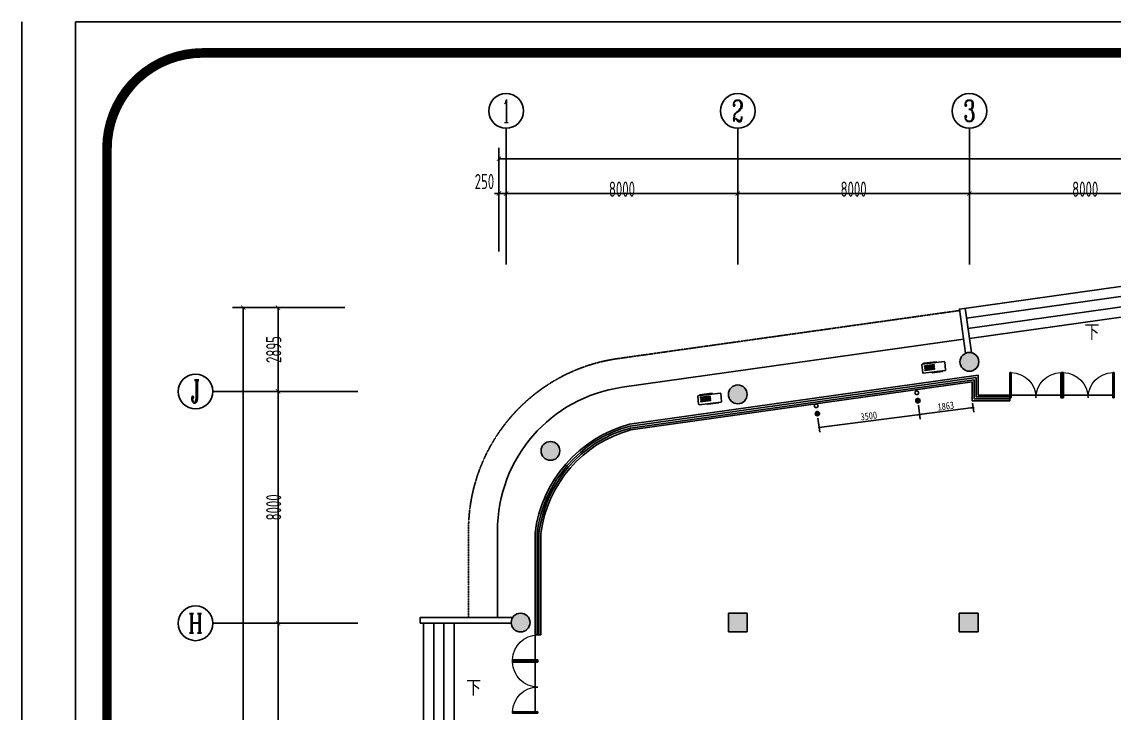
# Model space of a CAD drawing. Header units: inches. Extents: x 871252 to 1312932, y -88801 to 86720.
# Drawn here: x 873064 to 910790, y -32545 to -8690 of the extents above; entities that cross this region are included whole.
import ezdxf
from ezdxf.enums import TextEntityAlignment as Align

# ---------------------------------------------------------------- set-up
doc = ezdxf.new("R2010")
doc.units = ezdxf.units.IN
doc.header["$MEASUREMENT"] = 0
doc.linetypes.add('DASH', pattern=[0.35, 0.25, -0.1])
for name, color, linetype in [('AXIS', 3, 'Continuous'), ('AXIS_TEXT', 7, 'Continuous'), ('COLUMN', 6, 'Continuous'), ('CURTWALL', 4, 'Continuous'), ('DIM_SYMB', 3, 'Continuous'), ('GROUND', 34, 'Continuous'), ('PUB_HATCH', 8, 'Continuous'), ('PUB_TEXT', 151, 'Continuous'), ('STAIR', 6, 'Continuous'), ('WINDOW', 3, 'Continuous'), ('供排水', 4, 'Continuous'), ('外框', 7, 'Continuous'), ('电位', 1, 'Continuous'), ('空调', 205, 'Continuous')]:
    doc.layers.add(name, color=color, linetype=linetype)
doc.styles.add('_TCH_AXIS', font='COMPLEX', dxfattribs={"bigfont": 'GBCBIG'})
doc.styles.add('_TCH_DIM', font='stylu.ttf')
doc.styles.add('_TCH_DIM_T3', font='TSSDENG', dxfattribs={"width": 0.64, "bigfont": 'TSSDCHN'})
doc.styles.add('COMPLEX', font='stylu.ttf')
doc.styles.get("Standard").update_dxf_attribs({"font": '', "width": 0.7, "height": 250})
doc.styles.get('Standard').set_extended_font_data('NSimSun')
doc.dimstyles.new('_TCH_ARCH&&150', dxfattribs={"dimtxt": 525, "dimasz": 150, "dimexe": 375, "dimexo": 450, "dimgap": 150, "dimtad": 1, "dimdec": 0, "dimzin": 0, "dimdsep": 46, "dimtxsty": '_TCH_DIM_T3', "dimblk": 'ARCHTICK', "dimcen": 0.09, "dimclrt": 7, "dimazin": 2, "dimtfac": 1, "dimtdec": 0, "dimtix": 1, "dimtmove": 2, "dimatfit": 3, "dimfxl": 0, "dimtolj": 1, "dimtzin": 0, "dimarcsym": 0})
doc.dimstyles.new('电路', dxfattribs={"dimscale": 80, "dimtxt": 2.5, "dimasz": 1, "dimexe": 2, "dimexo": 1, "dimtad": 1, "dimdec": 0, "dimtxsty": 'Standard', "dimblk": 'DOT', "dimcen": 1, "dimclrd": 6, "dimclre": 6, "dimclrt": 6, "dimadec": 0, "dimazin": 0, "dimtfac": 1, "dimtdec": 0, "dimtmove": 0, "dimatfit": 3, "dimfxl": 0, "dimarcsym": 0})

# ---------------------------------------------------------------- blocks, each defined once
blk = doc.blocks.new('A$C4EB5717C')
at = {"layer": '空调'}
for p, q in [((520, 110), (520, 120)), ((883, 100), (530, 100)), ((893, 120), (893, 110))]:
    blk.add_line(p, q, dxfattribs=at)
blk.add_lwpolyline([(220, 120), (980, 120, 0.414214), (1000, 140), (1000, 410, 0.414214), (980, 430), (220, 430, 0.414214), (200, 410), (200, 140, 0.414214)], format="xyb", close=True, dxfattribs=at)
for points in [[(269, 459), (709, 459), (709, 444), (269, 444)], [(290, 372), (626, 372), (626, 343), (290, 343)], [(290, 306), (626, 306), (626, 277), (290, 277)], [(290, 240), (626, 240), (626, 211), (290, 211)]]:
    blk.add_lwpolyline(points, close=True, dxfattribs=at)
for centre, start, end in [((530, 110), 180, 270), ((883, 110), 270, 0)]:
    blk.add_arc(centre, 10, start, end, dxfattribs=at)
blk = doc.blocks.new('_ArchTick')
at = {"color": 0, "linetype": 'ByBlock', "const_width": 0.15}
blk.add_lwpolyline([(-0.5, -0.5), (0.5, 0.5)], dxfattribs=at)
blk = doc.blocks.new('*D121')
at = {"layer": 'AXIS', "color": 0, "lineweight": -2, "transparency": 16777216}
for p, q in [((884222, -29445), (881537, -29445)), ((881912, -37445), (881912, -29445)), ((884222, -37445), (881537, -37445))]:
    blk.add_line(p, q, dxfattribs=at)
at = {"layer": 'Defpoints', "color": 0, "transparency": 16777216}
for p in [(881912, -29445), (884672, -29445), (884672, -37445)]:
    blk.add_point(p, dxfattribs=at)
at = {"layer": 'AXIS', "color": 0, "lineweight": -2, "transparency": 16777216, "xscale": 150, "yscale": 150, "zscale": 150}
for p, rotation in [((881912, -29445), 90), ((881912, -37445), 270)]:
    blk.add_blockref('_ArchTick', p, dxfattribs=dict(at, rotation=rotation))
at = {"layer": 'AXIS', "color": 7, "transparency": 16777216, "insert": (881762, -33445), "char_height": 525, "attachment_point": 5, "rotation": 90, "style": '_TCH_DIM_T3'}
blk.add_mtext('\\A1;8000', dxfattribs=at)
blk = doc.blocks.new('*D122')
at = {"layer": 'AXIS', "color": 0, "lineweight": -2, "transparency": 16777216}
for p, q in [((884222, -21445), (881537, -21445)), ((881912, -29445), (881912, -21445)), ((884222, -29445), (881537, -29445))]:
    blk.add_line(p, q, dxfattribs=at)
at = {"layer": 'Defpoints', "color": 0, "transparency": 16777216}
for p in [(881912, -21445), (884672, -21445), (884672, -29445)]:
    blk.add_point(p, dxfattribs=at)
at = {"layer": 'AXIS', "color": 0, "lineweight": -2, "transparency": 16777216, "xscale": 150, "yscale": 150, "zscale": 150}
for p, rotation in [((881912, -21445), 90), ((881912, -29445), 270)]:
    blk.add_blockref('_ArchTick', p, dxfattribs=dict(at, rotation=rotation))
at = {"layer": 'AXIS', "color": 7, "transparency": 16777216, "insert": (881762, -25445), "char_height": 525, "attachment_point": 5, "rotation": 90, "style": '_TCH_DIM_T3'}
blk.add_mtext('\\A1;8000', dxfattribs=at)
blk = doc.blocks.new('*D123')
at = {"layer": 'AXIS', "color": 0, "lineweight": -2, "transparency": 16777216}
for p, q in [((884222, -18550), (881537, -18550)), ((881912, -21445), (881912, -18550)), ((884222, -21445), (881537, -21445))]:
    blk.add_line(p, q, dxfattribs=at)
at = {"layer": 'Defpoints', "color": 0, "transparency": 16777216}
for p in [(881912, -18550), (884672, -18550), (884672, -21445)]:
    blk.add_point(p, dxfattribs=at)
at = {"layer": 'AXIS', "color": 0, "lineweight": -2, "transparency": 16777216, "xscale": 150, "yscale": 150, "zscale": 150}
for p, rotation in [((881912, -18550), 90), ((881912, -21445), 270)]:
    blk.add_blockref('_ArchTick', p, dxfattribs=dict(at, rotation=rotation))
at = {"layer": 'AXIS', "color": 7, "transparency": 16777216, "insert": (881762, -19997), "char_height": 525, "attachment_point": 5, "rotation": 90, "style": '_TCH_DIM_T3'}
blk.add_mtext('\\A1;2895', dxfattribs=at)
blk = doc.blocks.new('*D124')
at = {"layer": 'AXIS', "color": 0, "lineweight": -2, "transparency": 16777216}
for p, q in [((884222, -18550), (880337, -18550)), ((880712, -82245), (880712, -18550)), ((884222, -82245), (880337, -82245))]:
    blk.add_line(p, q, dxfattribs=at)
at = {"layer": 'Defpoints', "color": 0, "transparency": 16777216}
for p in [(880712, -18550), (884672, -18550), (884672, -82245)]:
    blk.add_point(p, dxfattribs=at)
at = {"layer": 'AXIS', "color": 0, "lineweight": -2, "transparency": 16777216, "xscale": 150, "yscale": 150, "zscale": 150}
for p, rotation in [((880712, -18550), 90), ((880712, -82245), 270)]:
    blk.add_blockref('_ArchTick', p, dxfattribs=dict(at, rotation=rotation))
at = {"layer": 'AXIS', "color": 7, "transparency": 16777216, "insert": (880562, -50397), "char_height": 525, "attachment_point": 5, "rotation": 90, "style": '_TCH_DIM_T3'}
blk.add_mtext('\\A1;63695', dxfattribs=at)
blk = doc.blocks.new('*D125')
at = {"layer": 'AXIS', "color": 0, "lineweight": -2, "transparency": 16777216}
for p, q in [((889540, -16615), (889540, -14239)), ((889790, -16615), (889790, -14239)), ((889540, -14614), (889390, -14614)), ((889540, -14614), (889790, -14614)), ((889790, -14614), (889940, -14614))]:
    blk.add_line(p, q, dxfattribs=at)
at = {"layer": 'Defpoints', "color": 0, "transparency": 16777216}
for p in [(889790, -14614), (889540, -17065), (889790, -17065)]:
    blk.add_point(p, dxfattribs=at)
at = {"layer": 'AXIS', "color": 0, "lineweight": -2, "transparency": 16777216, "xscale": 150, "yscale": 150, "zscale": 150}
blk.add_blockref('_ArchTick', (889540, -14614), dxfattribs=at)
at = {"layer": 'AXIS', "color": 0, "lineweight": -2, "transparency": 16777216, "xscale": 150, "yscale": 150, "zscale": 150, "rotation": 180}
blk.add_blockref('_ArchTick', (889790, -14614), dxfattribs=at)
at = {"layer": 'AXIS', "color": 7, "transparency": 16777216, "insert": (889041, -14201), "char_height": 525, "attachment_point": 5, "style": '_TCH_DIM_T3'}
blk.add_mtext('\\A1;250', dxfattribs=at)
blk = doc.blocks.new('*D126')
at = {"layer": 'AXIS', "color": 0, "lineweight": -2, "transparency": 16777216}
for p, q in [((889790, -16615), (889790, -14239)), ((897790, -16615), (897790, -14239)), ((889790, -14614), (897790, -14614))]:
    blk.add_line(p, q, dxfattribs=at)
at = {"layer": 'Defpoints', "color": 0, "transparency": 16777216}
for p in [(897790, -14614), (889790, -17065), (897790, -17065)]:
    blk.add_point(p, dxfattribs=at)
at = {"layer": 'AXIS', "color": 0, "lineweight": -2, "transparency": 16777216, "xscale": 150, "yscale": 150, "zscale": 150, "rotation": 180}
blk.add_blockref('_ArchTick', (889790, -14614), dxfattribs=at)
at = {"layer": 'AXIS', "color": 0, "lineweight": -2, "transparency": 16777216, "xscale": 150, "yscale": 150, "zscale": 150}
blk.add_blockref('_ArchTick', (897790, -14614), dxfattribs=at)
at = {"layer": 'AXIS', "color": 7, "transparency": 16777216, "insert": (893790, -14464), "char_height": 525, "attachment_point": 5, "style": '_TCH_DIM_T3'}
blk.add_mtext('\\A1;8000', dxfattribs=at)
blk = doc.blocks.new('*D127')
at = {"layer": 'AXIS', "color": 0, "lineweight": -2, "transparency": 16777216}
for p, q in [((897790, -16615), (897790, -14239)), ((905790, -16615), (905790, -14239)), ((897790, -14614), (905790, -14614))]:
    blk.add_line(p, q, dxfattribs=at)
at = {"layer": 'Defpoints', "color": 0, "transparency": 16777216}
for p in [(905790, -14614), (897790, -17065), (905790, -17065)]:
    blk.add_point(p, dxfattribs=at)
at = {"layer": 'AXIS', "color": 0, "lineweight": -2, "transparency": 16777216, "xscale": 150, "yscale": 150, "zscale": 150, "rotation": 180}
blk.add_blockref('_ArchTick', (897790, -14614), dxfattribs=at)
at = {"layer": 'AXIS', "color": 0, "lineweight": -2, "transparency": 16777216, "xscale": 150, "yscale": 150, "zscale": 150}
blk.add_blockref('_ArchTick', (905790, -14614), dxfattribs=at)
at = {"layer": 'AXIS', "color": 7, "transparency": 16777216, "insert": (901790, -14464), "char_height": 525, "attachment_point": 5, "style": '_TCH_DIM_T3'}
blk.add_mtext('\\A1;8000', dxfattribs=at)
blk = doc.blocks.new('*D128')
at = {"layer": 'AXIS', "color": 0, "lineweight": -2, "transparency": 16777216}
for p, q in [((905790, -16615), (905790, -14239)), ((913790, -16615), (913790, -14239)), ((905790, -14614), (913790, -14614))]:
    blk.add_line(p, q, dxfattribs=at)
at = {"layer": 'Defpoints', "color": 0, "transparency": 16777216}
for p in [(913790, -14614), (905790, -17065), (913790, -17065)]:
    blk.add_point(p, dxfattribs=at)
at = {"layer": 'AXIS', "color": 0, "lineweight": -2, "transparency": 16777216, "xscale": 150, "yscale": 150, "zscale": 150, "rotation": 180}
blk.add_blockref('_ArchTick', (905790, -14614), dxfattribs=at)
at = {"layer": 'AXIS', "color": 0, "lineweight": -2, "transparency": 16777216, "xscale": 150, "yscale": 150, "zscale": 150}
blk.add_blockref('_ArchTick', (913790, -14614), dxfattribs=at)
at = {"layer": 'AXIS', "color": 7, "transparency": 16777216, "insert": (909790, -14464), "char_height": 525, "attachment_point": 5, "style": '_TCH_DIM_T3'}
blk.add_mtext('\\A1;8000', dxfattribs=at)
blk = doc.blocks.new('*D134')
at = {"layer": 'AXIS', "color": 0, "lineweight": -2, "transparency": 16777216}
for p, q in [((889540, -16615), (889540, -13039)), ((943090, -16615), (943090, -13039)), ((889540, -13414), (943090, -13414))]:
    blk.add_line(p, q, dxfattribs=at)
at = {"layer": 'Defpoints', "color": 0, "transparency": 16777216}
for p in [(943090, -13414), (889540, -17065), (943090, -17065)]:
    blk.add_point(p, dxfattribs=at)
at = {"layer": 'AXIS', "color": 0, "lineweight": -2, "transparency": 16777216, "xscale": 150, "yscale": 150, "zscale": 150, "rotation": 180}
blk.add_blockref('_ArchTick', (889540, -13414), dxfattribs=at)
at = {"layer": 'AXIS', "color": 0, "lineweight": -2, "transparency": 16777216, "xscale": 150, "yscale": 150, "zscale": 150}
blk.add_blockref('_ArchTick', (943090, -13414), dxfattribs=at)
at = {"layer": 'AXIS', "color": 7, "transparency": 16777216, "insert": (916315, -13264), "char_height": 525, "attachment_point": 5, "style": '_TCH_DIM_T3'}
blk.add_mtext('\\A1;53550', dxfattribs=at)
blk = doc.blocks.new('$DorLib2D$00000002')
for p, q in [((-0.5, 0), (-0.5, 0.4875)), ((-0.475, 0.4875), (-0.5, 0.4875)), ((-0.475, 0), (-0.475, 0.4875)), ((0.475, 0), (0.475, 0.4875)), ((0.475, 0.4875), (0.5, 0.4875)), ((0.5, 0), (0.5, 0.4875)), ((-0.5, 0), (-0.475, 0)), ((0.5, 0), (0.475, 0))]:
    blk.add_line(p, q)
at = {"lineweight": 13}
for centre, start, end in [((-0.4875, 0), 0, 88.53072), ((0.4875, 0), 91.46928, 180)]:
    blk.add_arc(centre, 0.4875, start, end, dxfattribs=at)
blk = doc.blocks.new('$DorLib2D$00000001')
for p, q in [((0.45, 0.975), (0.5, 0.975)), ((0.45, 0), (0.45, 0.975)), ((0.5, 0), (0.5, 0.975)), ((0.5, 0), (0.45, 0))]:
    blk.add_line(p, q)
at = {"lineweight": 13}
blk.add_arc((0.475, 0), 0.975, 91.4693, 180, dxfattribs=at)
blk = doc.blocks.new('_AXISO')
blk.add_circle((0, 0), 0.5)
at = {"layer": 'AXIS_TEXT', "style": 'COMPLEX', "width": 1.041667}
blk.add_attdef('A', text='', height=0.56, dxfattribs=at).set_placement((-0.25, -0.28), (0.25, -0.28), align=Align.FIT)
blk = doc.blocks.new('A$C4B041D0B')
at = {"layer": '供排水', "color": 14}
for p, q in [((393, 128), (287, 22)), ((287, 128), (393, 22))]:
    blk.add_line(p, q, dxfattribs=at)
at = {"layer": '供排水'}
for centre, radius in [((65, 75), 65.2), ((340, 75), 75)]:
    blk.add_circle(centre, radius, dxfattribs=at)
blk = doc.blocks.new('_DOT')
at = {"color": 0, "linetype": 'ByBlock'}
blk.add_line((-0.5, 0), (-1, 0), dxfattribs=at)
at = {"color": 0, "linetype": 'ByBlock', "const_width": 0.5}
blk.add_lwpolyline([(-0.25, 0, 1), (0.25, 0, 1)], format="xyb", close=True, dxfattribs=at)
blk = doc.blocks.new('*D427')
at = {"layer": 'Defpoints', "color": 0, "transparency": 16777216}
for p in [(904021, -21836), (904073, -22242), (900549, -22284)]:
    blk.add_point(p, dxfattribs=at)
at = {"layer": '电位', "color": 6, "lineweight": -2, "transparency": 16777216}
for p, q in [((900681, -22679), (903993, -22252)), ((904031, -21916), (904093, -22400)), ((900559, -22363), (900622, -22848))]:
    blk.add_line(p, q, dxfattribs=at)
at = {"layer": '电位', "color": 6, "lineweight": -2, "transparency": 16777216, "xscale": 80, "yscale": 80, "zscale": 80}
for p, rotation in [((904073, -22242), 7.345219598816492), ((900601, -22689), 187.3452195988165)]:
    blk.add_blockref('_DOT', p, dxfattribs=dict(at, rotation=rotation))
at = {"layer": '电位', "color": 6, "transparency": 16777216, "insert": (902315, -22292), "char_height": 250, "attachment_point": 5, "rotation": 7.3452}
blk.add_mtext('3500', dxfattribs=at)
blk = doc.blocks.new('*D428')
at = {"layer": 'Defpoints', "color": 0, "transparency": 16777216}
for p in [(904021, -21836), (905890, -21768), (905920, -22003)]:
    blk.add_point(p, dxfattribs=at)
at = {"layer": '电位', "color": 6, "lineweight": -2, "transparency": 16777216}
for p, q in [((905900, -21848), (905941, -22162)), ((904031, -21916), (904093, -22400)), ((904152, -22231), (905841, -22014))]:
    blk.add_line(p, q, dxfattribs=at)
at = {"layer": '电位', "color": 6, "lineweight": -2, "transparency": 16777216, "xscale": 80, "yscale": 80, "zscale": 80}
for p, rotation in [((904073, -22242), 187.3452195988164), ((905920, -22003), 7.345219598816467)]:
    blk.add_blockref('_DOT', p, dxfattribs=dict(at, rotation=rotation))
at = {"layer": '电位', "color": 6, "transparency": 16777216, "insert": (904974, -21949), "char_height": 250, "attachment_point": 5, "rotation": 7.3452}
blk.add_mtext('1863', dxfattribs=at)

msp = doc.modelspace()

# ---------------------------------------------------------------- hatches: boundary and pattern name
at = {"layer": 'PUB_HATCH'}
for points in [[(906114.9, -20421.4, 1), (905464.9, -20421.4, 1)], [(898114.9, -21545.7, 1), (897464.9, -21545.7, 1)], [(891645.1, -23495.3, 1), (890995.1, -23495.3, 1)], [(890614.9, -29419.6, 1), (889964.9, -29419.6, 1)], [(898114.8, -29744.6), (898114.8, -29094.6), (897464.8, -29094.6), (897464.8, -29744.6)], [(906089.9, -29744.6), (906089.9, -29094.6), (905439.9, -29094.6), (905439.9, -29744.6)]]:
    msp.add_hatch(color=256, dxfattribs=at).paths.add_polyline_path(points)

# ---------------------------------------------------------------- linework, layer by layer
msp.add_line((890989.9, -29744.6), (890989.9, -29144.6))
at = {"layer": 'AXIS'}
for p, q in [((889789.9, -17064.8), (889789.9, -12363.6)), ((897789.9, -17064.8), (897789.9, -12363.6)), ((905789.9, -17064.8), (905789.9, -12363.6)), ((884672, -21444.6), (879661.5, -21444.6)), ((884672, -29444.6), (879661.5, -29444.6))]:
    msp.add_line(p, q, dxfattribs=at)
at = {"layer": 'COLUMN'}
for p, q in [((898114.8, -29094.6), (897464.8, -29094.6)), ((897464.8, -29094.6), (897464.8, -29744.6)), ((898114.8, -29744.6), (898114.8, -29094.6)), ((906089.9, -29094.6), (905439.9, -29094.6)), ((905439.9, -29094.6), (905439.9, -29744.6)), ((906089.9, -29744.6), (906089.9, -29094.6)), ((897464.8, -29744.6), (898114.8, -29744.6)), ((905439.9, -29744.6), (906089.9, -29744.6))]:
    msp.add_line(p, q, dxfattribs=at)
for centre, start, end in [((905789.9, -20421.4), 0, 180), ((905789.9, -20421.4), 180, 0), ((897789.9, -21545.7), 0, 180), ((897789.9, -21545.7), 180, 0), ((891320.1, -23495.3), 0, 180), ((891320.1, -23495.3), 180, 0), ((890289.9, -29419.6), 0, 180), ((890289.9, -29419.6), 180, 0)]:
    msp.add_arc(centre, 325, start, end, dxfattribs=at)
at = {"layer": 'CURTWALL'}
for p, q in [((894054.9, -22575.5), (906089.9, -20884.1)), ((894068.2, -22641), (906023.2, -20960.8)), ((894081.6, -22706.4), (905956.5, -21037.5)), ((894095, -22771.9), (905889.9, -21114.2)), ((905889.9, -21768.2), (905889.9, -21114.2)), ((905956.5, -21701.6), (905956.5, -21037.5)), ((906023.2, -21634.9), (906023.2, -20960.8)), ((906089.9, -21568.2), (906089.9, -20884.1)), ((905889.9, -21768.2), (907189.9, -21768.2)), ((905956.5, -21701.6), (907189.9, -21701.6)), ((906023.2, -21634.9), (907189.9, -21634.9)), ((907189.9, -21568.2), (906089.9, -21568.2)), ((907189.9, -21768.2), (907189.9, -21568.2)), ((890789.9, -26331.5), (890789.9, -29844.6)), ((890856.5, -29844.6), (890856.5, -26335.6)), ((890923.2, -29844.6), (890923.2, -26339.8)), ((890989.9, -29844.6), (890989.9, -26343.9)), ((890789.9, -29844.6), (890989.9, -29844.6))]:
    msp.add_line(p, q, dxfattribs=at)
for radius, start, end in [(4450.9, 105.00878, 172.99124), (4384.3, 105.06193, 172.93808), (4317.6, 105.11632, 172.8837), (4250.9, 105.17197, 172.82805)]:
    msp.add_arc((895207.5, -26874.7), radius, start, end, dxfattribs=at)
at = {"layer": 'DIM_SYMB'}
for points in [[(909854.4, -18986.9, 0, 0, 0), (909787.6, -18511.5, 112, 0, 0), (909729.1, -18095.6, 0, 0, 0)], [(888261.1, -31644.6, 0, 0, 0), (887423.9, -31644.6, 112, 0, 0), (887003.9, -31644.6, 0, 0, 0)]]:
    msp.add_lwpolyline(points, format="xyseb", dxfattribs=at)
at = {"layer": 'GROUND', "linetype": 'DASH'}
msp.add_lwpolyline([(905452.6, -18651.1), (893654.8, -20309.2, 0.3738847), (888489.9, -26250.8), (888489.9, -29244.6)], format="xyb", dxfattribs=at)
at = {"layer": 'STAIR'}
msp.add_line((889965.8, -29444.6), (886817.4, -29444.6), dxfattribs=at)
for points in [[(913753.8, -18972.3), (913541.8, -17463.7), (905445.7, -18601.6), (905659.6, -20123.7)], [(905692.4, -18920.3), (913392.4, -17838.2)], [(905741.1, -19266.9), (913441.1, -18184.8)], [(905643.7, -18573.7), (905858.8, -20103.8)], [(905789.9, -19613.5), (913489.9, -18531.4)], [(890016, -29244.6), (886817.4, -29244.6), (886817.4, -29444.6)], [(889489.9, -29444.6), (886939.9, -29444.6)], [(886939.9, -29444.6), (886939.9, -33844.6)], [(887289.9, -29444.6), (887289.9, -33844.6)], [(887639.9, -29444.6), (887639.9, -33844.6)], [(887989.9, -29444.6), (887989.9, -33844.6)]]:
    msp.add_lwpolyline(points, dxfattribs=at)
msp.add_lwpolyline([(905591.8, -19641.4), (893794, -21299.4, 0.3738847), (889489.9, -26250.8), (889489.9, -29244.6)], format="xyb", dxfattribs=at)
at = {"layer": 'WINDOW'}
for p, q in [((907189.9, -21568.2), (908989.9, -21568.2)), ((908989.9, -21568.2), (910789.9, -21568.2)), ((890789.9, -30744.6), (890789.9, -29844.6)), ((890789.9, -32544.6), (890789.9, -30744.6))]:
    msp.add_line(p, q, dxfattribs=at)
at = {"layer": '外框', "lineweight": -2}
for p, q in [((873063.6, -87928.3), (873063.6, -8690.5)), ((874915.1, -8690.5), (988120.3, -8690.5)), ((874915.1, -88019.3), (874915.1, -8690.5))]:
    msp.add_line(p, q, dxfattribs=at)
at = {"layer": '外框', "lineweight": -2, "const_width": 330.9}
msp.add_lwpolyline([(879313.3, -86975.1), (983553.9, -86975.1, 0.4142136), (986863.1, -83665.9), (986863.1, -13071.6, 0.4142136), (983553.9, -9762.4), (879313.3, -9762.4, 0.4142136), (876004.1, -13071.6), (876004.1, -83665.9, 0.4142136)], format="xyb", close=True, dxfattribs=at)

# ---------------------------------------------------------------- block references
at = {"layer": 'AXIS'}
ref = msp.add_blockref('_AXISO', (889789.9, -11763.6), dxfattribs=dict(at, xscale=1200, yscale=1200, zscale=1200))
ref.add_attrib('A', '1', dxfattribs={"layer": 'AXIS_TEXT', "height": 794.6, "style": '_TCH_AXIS', "width": 0.8}).set_placement((889653.6, -12160.9), (889926.1, -12160.9), align=Align.FIT)
ref = msp.add_blockref('_AXISO', (897789.9, -11763.6), dxfattribs=dict(at, xscale=1200, yscale=1200, zscale=1200))
ref.add_attrib('A', '2', dxfattribs={"layer": 'AXIS_TEXT', "height": 741.2, "style": '_TCH_AXIS', "width": 0.8}).set_placement((897592.2, -12134.2), (897987.5, -12134.2), align=Align.FIT)
ref = msp.add_blockref('_AXISO', (905789.9, -11763.6), dxfattribs=dict(at, xscale=1200, yscale=1200, zscale=1200))
ref.add_attrib('A', '3', dxfattribs={"layer": 'AXIS_TEXT', "height": 741.2, "style": '_TCH_AXIS', "width": 0.8}).set_placement((905592.2, -12134.2), (905987.5, -12134.2), align=Align.FIT)
ref = msp.add_blockref('_AXISO', (879061.5, -21444.6), dxfattribs=dict(at, xscale=1200, yscale=1200, zscale=1200))
ref.add_attrib('A', 'J', dxfattribs={"layer": 'AXIS_TEXT', "height": 774.7, "style": '_TCH_AXIS', "width": 0.8}).set_placement((878899.2, -21832), (879223.8, -21832), align=Align.FIT)
ref = msp.add_blockref('_AXISO', (879061.5, -29444.6), dxfattribs=dict(at, xscale=1200, yscale=1200, zscale=1200))
ref.add_attrib('A', 'H', dxfattribs={"layer": 'AXIS_TEXT', "height": 668.2, "style": '_TCH_AXIS', "width": 0.8}).set_placement((878807, -29778.7), (879316.1, -29778.7), align=Align.FIT)
at = {"layer": 'WINDOW', "xscale": -1800, "yscale": 1800, "zscale": -1800}
for p in [(908089.9, -21668.2), (909889.9, -21668.2)]:
    msp.add_blockref('$DorLib2D$00000002', p, dxfattribs=at)
at = {"layer": 'WINDOW'}
for name, p, xscale, yscale, zscale, rotation in [('$DorLib2D$00000001', (890889.9, -30294.6), -900, 900, -900, 89.99999999979248), ('$DorLib2D$00000002', (890889.9, -31644.6), -1800, 1800, -1800, 89.99999999978513)]:
    msp.add_blockref(name, p, dxfattribs=dict(at, xscale=xscale, yscale=yscale, zscale=zscale, rotation=rotation))
at = {"layer": '供排水', "xscale": -1, "rotation": 98.0000000109735}
for p in [(904037, -21415), (900565.5, -21862.5)]:
    msp.add_blockref('A$C4B041D0B', p, dxfattribs=at)
at = {"layer": '空调', "extrusion": (0, 0, -1), "xscale": -1, "zscale": -1, "rotation": 352.9344056486875}
for p in [(-903995.3, -20960.8), (-896258, -22048.2)]:
    msp.add_blockref('A$C4EB5717C', p, dxfattribs=at)

# ---------------------------------------------------------------- texts
at = {"layer": 'PUB_TEXT', "style": '_TCH_DIM', "width": 0.8}
for p in [(909768.5, -19622.4), (888408.1, -31889.6)]:
    msp.add_text('下', height=472.6, dxfattribs=at).set_placement(p)

# ---------------------------------------------------------------- dimensions: what is measured, and where the dimension line sits
at = {"layer": 'AXIS'}
for p1, p2, distance, picture, middle in [((889539.9, -17064.8), (943089.8, -17064.8), 3651.2, '*D134', (916314.8, -13263.6)), ((889789.9, -17064.8), (897789.9, -17064.8), 2451.2, '*D126', (893789.9, -14463.6)), ((897789.9, -17064.8), (905789.9, -17064.8), 2451.2, '*D127', (901789.9, -14463.6)), ((905789.9, -17064.8), (913789.9, -17064.8), 2451.2, '*D128', (909789.9, -14463.6)), ((884672.0178, -82244.6343), (884672.0178, -18550.0611), 3960.5, '*D124', (880561.5178, -50397.3477)), ((884672.0178, -21444.6343), (884672.0178, -18550.0611), 2760.5, '*D123', (881761.5178, -19997.3477)), ((884672, -29444.6), (884672, -21444.6), 2760.5, '*D122', (881761.5, -25444.6)), ((884672, -37444.6), (884672, -29444.6), 2760.5, '*D121', (881761.5, -33444.6))]:
    dim = msp.add_aligned_dim(p1=p1, p2=p2, distance=distance, dimstyle='_TCH_ARCH&&150', dxfattribs=at)
    dim.commit()
    dim.dimension.update_dxf_attribs({"geometry": picture, "text_midpoint": middle})
dim = msp.add_linear_dim(base=(889789.9, -14613.6), p1=(889539.9, -17064.8), p2=(889789.9, -17064.8), angle=0, dimstyle='_TCH_ARCH&&150', dxfattribs=at)
dim.commit()
dim.dimension.update_dxf_attribs({"geometry": '*D125', "text_midpoint": (889040.9, -14201.1), "dimtype": 161})
at = {"layer": '电位', "color": 1}
dim = msp.add_aligned_dim(p1=(900549, -22283.9), p2=(904020.5, -21836.4), distance=-408.6, dimstyle='电路', dxfattribs=at)
dim.commit()
dim.dimension.update_dxf_attribs({"geometry": '*D427', "text_midpoint": (902314.6, -22291.8)})
dim = msp.add_linear_dim(base=(905920.2, -22003.5), p1=(904020.5, -21836.4), p2=(905889.9, -21768.2), angle=187.34522, dimstyle='电路', override={"dimtmove": 1}, dxfattribs=at)
dim.commit()
dim.dimension.update_dxf_attribs({"geometry": '*D428', "text_midpoint": (904974.1, -21949)})

doc.saveas('drawing.dxf')
